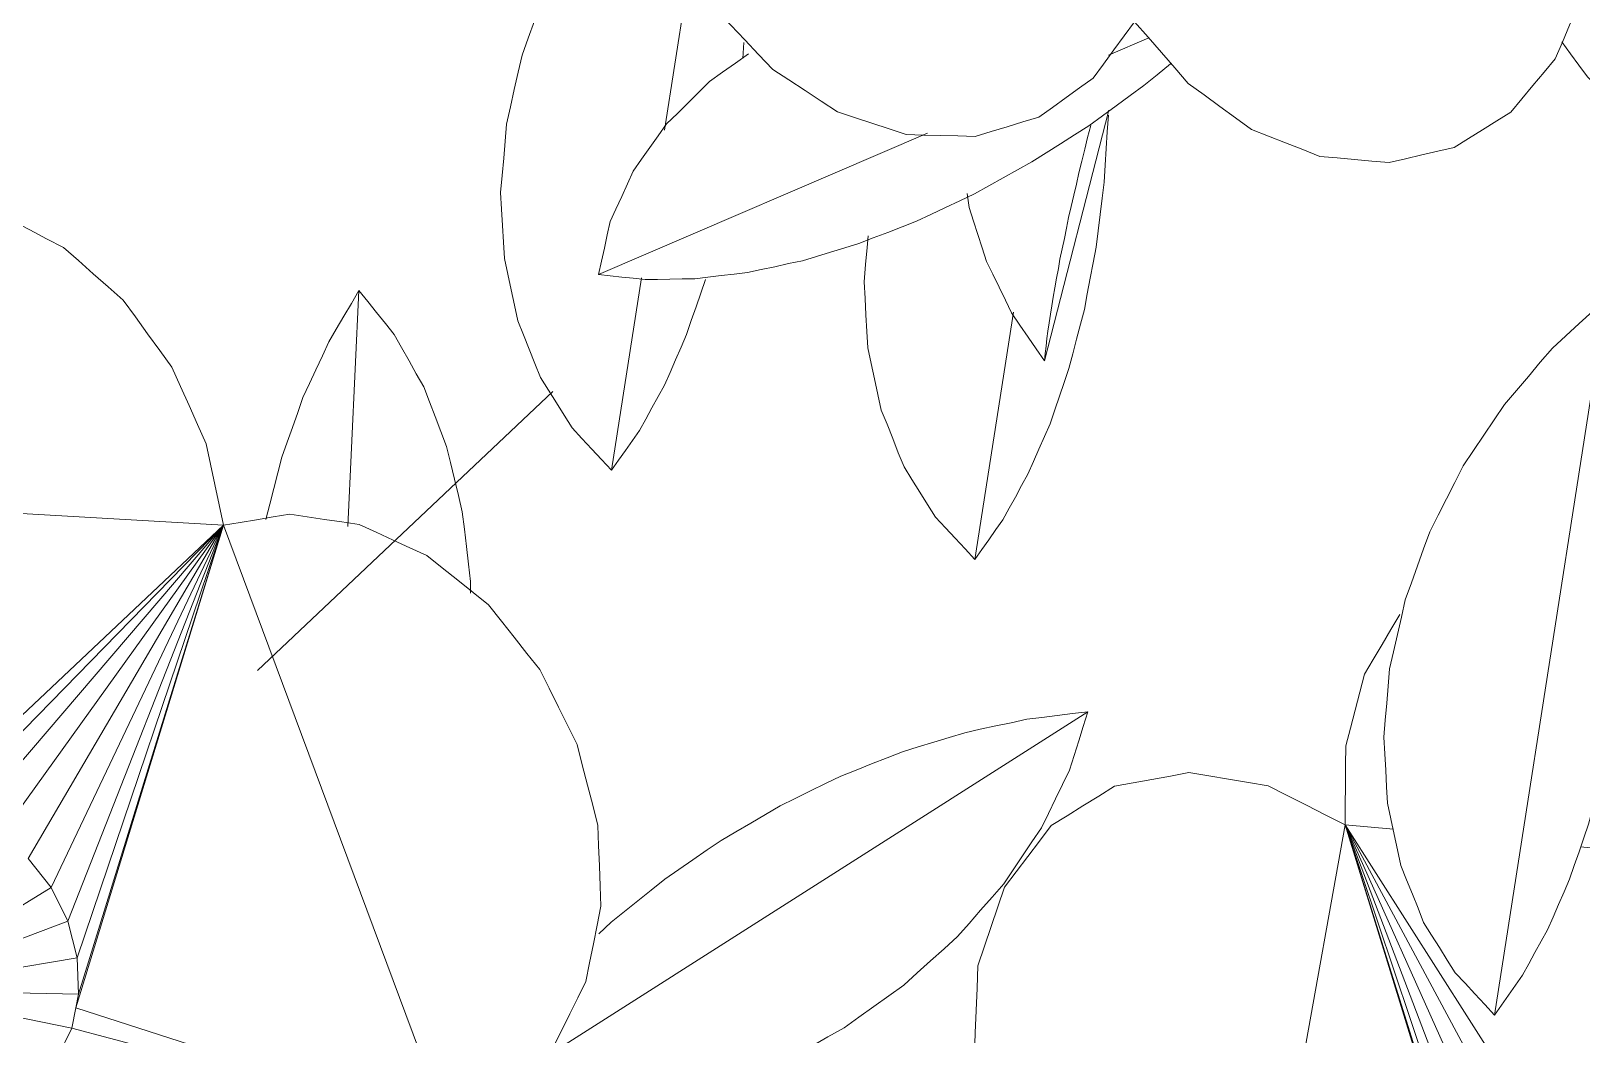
# Model space of a CAD drawing. Header units: metres. Extents: x -18.34 to -13.25, y -25.49 to -16.26.
# Drawn here: x -15.1644 to -15.0517, y -21.0717 to -20.9988 of the extents above; entities that cross this region are included whole.
import ezdxf

# ---------------------------------------------------------------- set-up
doc = ezdxf.new("R2010")
doc.units = ezdxf.units.M
doc.layers.add('Importações nas famílias', color=7, linetype='Continuous', lineweight=5)
doc.layers.add('Vegetação', color=7, linetype='Continuous', lineweight=5)

# ---------------------------------------------------------------- blocks, each defined once
blk = doc.blocks.new('Planta_pergolado_12200 - plantas pergolado_skp_Component_17-V719-Pavimento 02 - Executivo')
at = {"layer": 'Importações nas famílias', "color": 9}
for p, q in [((-0.0676, -0.29298), (-0.0656, -0.31429)), ((-0.08835, -0.31587), (-0.06399, -0.33139)), ((-0.08929, -0.31779), (-0.06399, -0.33139)), ((-0.06399, -0.33139), (-0.10053, -0.3201)), ((-0.06399, -0.33139), (-0.09084, -0.31933)), ((-0.09791, -0.32078), (-0.06399, -0.33139)), ((-0.0953, -0.32088), (-0.06399, -0.33139)), ((-0.06399, -0.33139), (-0.09289, -0.32038)), ((-0.06432, -0.32787), (-0.06399, -0.33139)), ((-0.10539, -0.3388), (-0.06399, -0.33139))]:
    blk.add_line(p, q, dxfattribs=at)
at = {"layer": 'Importações nas famílias', "color": 9, "flags": 128}
for points in [[(-0.05305, -0.32999), (-0.05197, -0.32935), (-0.05088, -0.3287), (-0.04979, -0.32806), (-0.04871, -0.32742)], [(-0.05826, -0.33134), (-0.05696, -0.331), (-0.05566, -0.33066), (-0.05435, -0.33032), (-0.05305, -0.32999)], [(-0.06399, -0.33139), (-0.06256, -0.33138), (-0.06113, -0.33136), (-0.05969, -0.33135), (-0.05826, -0.33134)], [(-0.06116, -0.33699), (-0.06187, -0.33559), (-0.06257, -0.33419), (-0.06328, -0.33279), (-0.06399, -0.33139)], [(-0.0602, -0.34274), (-0.06044, -0.3413), (-0.06068, -0.33986), (-0.06092, -0.33842), (-0.06116, -0.33699)], [(-0.06119, -0.34814), (-0.06094, -0.34679), (-0.0607, -0.34544), (-0.06045, -0.34409), (-0.0602, -0.34274)], [(-0.06405, -0.35275), (-0.06334, -0.35159), (-0.06262, -0.35044), (-0.06191, -0.34929), (-0.06119, -0.34814)], [(-0.06853, -0.35615), (-0.06741, -0.3553), (-0.06629, -0.35445), (-0.06517, -0.3536), (-0.06405, -0.35275)], [(-0.07425, -0.35807), (-0.07282, -0.35759), (-0.07139, -0.35711), (-0.06996, -0.35663), (-0.06853, -0.35615)], [(-0.08072, -0.35833), (-0.07911, -0.35827), (-0.07749, -0.3582), (-0.07587, -0.35813), (-0.07425, -0.35807)]]:
    blk.add_lwpolyline(points, dxfattribs=at)
blk = doc.blocks.new('Planta_pergolado_12200 - plantas pergolado_skp_Component_16-V2034-Pavimento 02 - Executivo')
blk.add_blockref('Planta_pergolado_12200 - plantas pergolado_skp_Component_17-V719-Pavimento 02 - Executivo', (0, 0))
blk = doc.blocks.new('Planta_pergolado_12200 - plantas pergolado_skp_-V3951-Pavimento 02 - Executivo')
at = {"extrusion": (0, 0, -1), "zscale": -1, "rotation": 180}
blk.add_blockref('Planta_pergolado_12200 - plantas pergolado_skp_Component_16-V2034-Pavimento 02 - Executivo', (0, 0), dxfattribs=at)
blk = doc.blocks.new('Planta_pergolado_12200 - plantas pergolado_skp_-V3952-Pavimento 02 - Executivo')
blk.add_blockref('Planta_pergolado_12200 - plantas pergolado_skp_-V3951-Pavimento 02 - Executivo', (0, 0))
blk = doc.blocks.new('Planta_pergolado_12200 - plantas pergolado_skp_-V4061-Pavimento 02 - Executivo')
blk.add_blockref('Planta_pergolado_12200 - plantas pergolado_skp_-V3952-Pavimento 02 - Executivo', (0, 0))
blk = doc.blocks.new('Planta_pergolado_12200 - plantas pergolado_skp_Component_12-V1085-Pavimento 02 - Executivo')
at = {"layer": 'Importações nas famílias', "color": 9}
blk.add_line((-0.01853, -0.29961), (-0.00098, -0.30692), dxfattribs=at)
at = {"layer": 'Importações nas famílias', "color": 9, "flags": 128}
for points in [[(-0.01712, -0.30365), (-0.01747, -0.30264), (-0.01782, -0.30163), (-0.01818, -0.30062), (-0.01853, -0.29961)], [(-0.01853, -0.29961), (-0.01763, -0.29991), (-0.01674, -0.30021), (-0.01584, -0.30051), (-0.01494, -0.30081)], [(-0.01494, -0.30081), (-0.01402, -0.30113), (-0.0131, -0.30146), (-0.01218, -0.30178), (-0.01126, -0.3021)], [(-0.01126, -0.3021), (-0.01033, -0.30244), (-0.0094, -0.30278), (-0.00847, -0.30312), (-0.00754, -0.30345)], [(-0.01513, -0.30741), (-0.01563, -0.30647), (-0.01612, -0.30553), (-0.01662, -0.30459), (-0.01712, -0.30365)], [(-0.00754, -0.30345), (-0.00662, -0.30381), (-0.00569, -0.30416), (-0.00476, -0.30451), (-0.00383, -0.30486)], [(-0.00383, -0.30486), (-0.00291, -0.30522), (-0.00199, -0.30558), (-0.00107, -0.30595)], [(-0.01261, -0.31082), (-0.01324, -0.30997), (-0.01387, -0.30911), (-0.0145, -0.30826), (-0.01513, -0.30741)], [(-0.00963, -0.31378), (-0.01038, -0.31304), (-0.01112, -0.3123), (-0.01187, -0.31156), (-0.01261, -0.31082)], [(-0.0071, -0.31563), (-0.00795, -0.31501), (-0.00879, -0.3144), (-0.00963, -0.31378)]]:
    blk.add_lwpolyline(points, dxfattribs=at)
blk = doc.blocks.new('Planta_pergolado_12200 - plantas pergolado_skp_Component_12-V1086-Pavimento 02 - Executivo')
at = {"layer": 'Importações nas famílias', "color": 9}
for p, q in [((-0.03028, -0.35324), (-0.01206, -0.34857)), ((-0.01812, -0.35885), (-0.01913, -0.3587))]:
    blk.add_line(p, q, dxfattribs=at)
at = {"layer": 'Importações nas famílias', "color": 9, "flags": 128}
for points in [[(-0.01662, -0.35073), (-0.01576, -0.35052), (-0.0149, -0.35031), (-0.01404, -0.3501), (-0.01318, -0.34988)], [(-0.02288, -0.35211), (-0.02213, -0.35195), (-0.02137, -0.35179), (-0.02062, -0.35164), (-0.01986, -0.35148)], [(-0.01986, -0.35148), (-0.01905, -0.35129), (-0.01824, -0.35111), (-0.01743, -0.35092), (-0.01662, -0.35073)], [(-0.02812, -0.35299), (-0.0275, -0.3529), (-0.02688, -0.3528), (-0.02627, -0.35271), (-0.02565, -0.35261)], [(-0.02565, -0.35261), (-0.02496, -0.35249), (-0.02427, -0.35236), (-0.02357, -0.35223), (-0.02288, -0.35211)], [(-0.03028, -0.35324), (-0.02974, -0.35318), (-0.0292, -0.35312), (-0.02866, -0.35306), (-0.02812, -0.35299)], [(-0.02679, -0.35563), (-0.02767, -0.35503), (-0.02854, -0.35443), (-0.02941, -0.35384), (-0.03028, -0.35324)], [(-0.02305, -0.35746), (-0.02398, -0.357), (-0.02492, -0.35654), (-0.02586, -0.35608), (-0.02679, -0.35563)], [(-0.01913, -0.3587), (-0.02011, -0.35839), (-0.02109, -0.35808), (-0.02207, -0.35777), (-0.02305, -0.35746)]]:
    blk.add_lwpolyline(points, dxfattribs=at)
blk = doc.blocks.new('Planta_pergolado_12200 - plantas pergolado_skp_Component_16-V4153-Pavimento 02 - Executivo')
at = {"extrusion": (0, 0, -1), "zscale": -0.9999999999999999, "rotation": 180}
for name in ['Planta_pergolado_12200 - plantas pergolado_skp_Component_12-V1086-Pavimento 02 - Executivo', 'Planta_pergolado_12200 - plantas pergolado_skp_Component_12-V1085-Pavimento 02 - Executivo']:
    blk.add_blockref(name, (0, 0), dxfattribs=at)
blk = doc.blocks.new('Planta_pergolado_12200 - plantas pergolado_skp_Component_12-V4175-Pavimento 02 - Executivo')
at = {"layer": 'Importações nas famílias', "color": 9}
for p, q in [((-0.05578, 0.35009), (-0.08132, 0.39021)), ((-0.07107, 0.38472), (-0.07192, 0.38562))]:
    blk.add_line(p, q, dxfattribs=at)
at = {"layer": 'Importações nas famílias', "color": 9, "flags": 128}
for points in [[(-0.08588, 0.3958), (-0.08596, 0.39483), (-0.08606, 0.39365), (-0.08616, 0.39248)], [(-0.08616, 0.39248), (-0.0861, 0.39124), (-0.08603, 0.39001), (-0.08597, 0.38877), (-0.08591, 0.38754)], [(-0.08591, 0.38754), (-0.08569, 0.38627), (-0.08546, 0.38501), (-0.08524, 0.38375), (-0.08501, 0.38248)], [(-0.06795, 0.38084), (-0.06873, 0.38181), (-0.06951, 0.38278), (-0.07029, 0.38375), (-0.07107, 0.38472)], [(-0.08501, 0.38248), (-0.08463, 0.38122), (-0.08426, 0.37996), (-0.08388, 0.37869), (-0.0835, 0.37743)], [(-0.06512, 0.37673), (-0.06582, 0.37776), (-0.06653, 0.37879), (-0.06724, 0.37981), (-0.06795, 0.38084)], [(-0.0835, 0.37743), (-0.08297, 0.3762), (-0.08244, 0.37496), (-0.08192, 0.37373), (-0.08139, 0.3725)], [(-0.06261, 0.37245), (-0.06324, 0.37352), (-0.06386, 0.37459), (-0.06449, 0.37566), (-0.06512, 0.37673)], [(-0.08139, 0.3725), (-0.08073, 0.37132), (-0.08007, 0.37015), (-0.07941, 0.36898), (-0.07875, 0.3678)], [(-0.06046, 0.36804), (-0.06099, 0.36915), (-0.06153, 0.37025), (-0.06207, 0.37135), (-0.06261, 0.37245)], [(-0.07875, 0.3678), (-0.07797, 0.36672), (-0.07719, 0.36563), (-0.07642, 0.36454), (-0.07564, 0.36346)], [(-0.05868, 0.36355), (-0.05912, 0.36467), (-0.05957, 0.3658), (-0.06001, 0.36692), (-0.06046, 0.36804)], [(-0.07564, 0.36346), (-0.07476, 0.36248), (-0.07388, 0.36151), (-0.073, 0.36053), (-0.07212, 0.35956)], [(-0.0573, 0.35903), (-0.05764, 0.36016), (-0.05799, 0.36129), (-0.05833, 0.36242), (-0.05868, 0.36355)], [(-0.07212, 0.35956), (-0.07116, 0.35872), (-0.0702, 0.35788), (-0.06924, 0.35704), (-0.06828, 0.3562)], [(-0.05632, 0.35452), (-0.05657, 0.35565), (-0.05681, 0.35678), (-0.05705, 0.3579), (-0.0573, 0.35903)], [(-0.06828, 0.3562), (-0.06726, 0.35552), (-0.06625, 0.35483), (-0.06523, 0.35415), (-0.06421, 0.35346)], [(-0.05578, 0.35009), (-0.05591, 0.3512), (-0.05605, 0.35231), (-0.05619, 0.35342), (-0.05632, 0.35452)], [(-0.06421, 0.35346), (-0.06316, 0.35295), (-0.06211, 0.35244), (-0.06106, 0.35192), (-0.06001, 0.35141)], [(-0.06001, 0.35141), (-0.05895, 0.35108), (-0.05789, 0.35075), (-0.05684, 0.35042), (-0.05578, 0.35009)]]:
    blk.add_lwpolyline(points, dxfattribs=at)
blk = doc.blocks.new('Planta_pergolado_12200 - plantas pergolado_skp_Component_12-V1135-Pavimento 02 - Executivo')
at = {"layer": 'Importações nas famílias', "color": 9}
for p, q in [((-0.04715, -0.39495), (-0.0463, -0.39495)), ((-0.02517, -0.40307), (-0.04231, -0.40387))]:
    blk.add_line(p, q, dxfattribs=at)
at = {"layer": 'Importações nas famílias', "color": 9, "flags": 128}
for points in [[(-0.0463, -0.39495), (-0.04504, -0.3951), (-0.04377, -0.39525), (-0.0425, -0.3954), (-0.04124, -0.39555)], [(-0.04124, -0.39555), (-0.04005, -0.39583), (-0.03886, -0.39612), (-0.03767, -0.3964), (-0.03649, -0.39669)], [(-0.03649, -0.39669), (-0.0354, -0.3971), (-0.03432, -0.39752), (-0.03324, -0.39793), (-0.03216, -0.39835)], [(-0.03216, -0.39835), (-0.03121, -0.39889), (-0.03026, -0.39942), (-0.02931, -0.39996), (-0.02836, -0.40049)], [(-0.02836, -0.40049), (-0.02756, -0.40114), (-0.02676, -0.40178), (-0.02597, -0.40242), (-0.02517, -0.40307)], [(-0.02517, -0.40307), (-0.0261, -0.40361), (-0.02703, -0.40416), (-0.02796, -0.40471), (-0.02889, -0.40526)], [(-0.02889, -0.40526), (-0.02991, -0.40572), (-0.03092, -0.40619), (-0.03193, -0.40666), (-0.03294, -0.40713)], [(-0.03294, -0.40713), (-0.03403, -0.40751), (-0.03511, -0.40789), (-0.03619, -0.40827), (-0.03727, -0.40866)], [(-0.03727, -0.40866), (-0.03841, -0.40895), (-0.03955, -0.40924), (-0.0407, -0.40953), (-0.04181, -0.40982)]]:
    blk.add_lwpolyline(points, dxfattribs=at)
blk = doc.blocks.new('Planta_pergolado_12200 - plantas pergolado_skp_Component_17-V4176-Pavimento 02 - Executivo')
at = {"layer": 'Importações nas famílias', "color": 9}
for p, q in [((-0.04221, 0.41291), (-0.03999, 0.45132)), ((-0.07601, 0.4375), (-0.07877, 0.42392)), ((-0.0763, 0.42343), (-0.07601, 0.4375)), ((-0.07601, 0.4375), (-0.07365, 0.42353)), ((-0.06854, 0.42543), (-0.07601, 0.4375)), ((-0.071, 0.42421), (-0.07601, 0.4375)), ((-0.06381, 0.4358), (-0.04221, 0.41291)), ((-0.04221, 0.41291), (-0.06345, 0.43363)), ((-0.04221, 0.41291), (-0.06379, 0.43135)), ((-0.04221, 0.41291), (-0.06481, 0.42913)), ((-0.06643, 0.42711), (-0.06854, 0.42543)), ((-0.04221, 0.41291), (-0.06643, 0.42711)), ((-0.07877, 0.42392), (-0.0809, 0.42498)), ((-0.06854, 0.42543), (-0.071, 0.42421)), ((-0.04221, 0.41291), (-0.06854, 0.42543)), ((-0.07877, 0.42392), (-0.086, 0.39658)), ((-0.07729, 0.42363), (-0.07877, 0.42392)), ((-0.071, 0.42421), (-0.07365, 0.42353)), ((-0.04221, 0.41291), (-0.071, 0.42421)), ((-0.07729, 0.42363), (-0.086, 0.39658)), ((-0.0763, 0.42343), (-0.07729, 0.42363)), ((-0.04221, 0.41291), (-0.07729, 0.42363)), ((-0.07365, 0.42353), (-0.0763, 0.42343)), ((-0.04221, 0.41291), (-0.0763, 0.42343)), ((-0.04221, 0.41291), (-0.07365, 0.42353)), ((-0.04221, 0.41291), (-0.086, 0.39658))]:
    blk.add_line(p, q, dxfattribs=at)
at = {"layer": 'Importações nas famílias', "color": 9, "flags": 128}
for points in [[(-0.0195, 0.42941), (-0.02013, 0.42819), (-0.02076, 0.42697), (-0.0214, 0.42576), (-0.02203, 0.42454)], [(-0.02203, 0.42454), (-0.02299, 0.42345), (-0.02395, 0.42237), (-0.0249, 0.42128), (-0.02586, 0.42019)], [(-0.02586, 0.42019), (-0.02708, 0.41931), (-0.0283, 0.41842), (-0.02951, 0.41754), (-0.03073, 0.41665)], [(-0.03073, 0.41665), (-0.03213, 0.41603), (-0.03352, 0.41541), (-0.03491, 0.41479), (-0.03631, 0.41417)], [(-0.03631, 0.41417), (-0.03778, 0.41385), (-0.03926, 0.41354), (-0.04074, 0.41322), (-0.04221, 0.41291)], [(-0.04221, 0.41291), (-0.04201, 0.4117), (-0.04182, 0.4105), (-0.04162, 0.4093), (-0.04142, 0.40809)], [(-0.04142, 0.40809), (-0.04161, 0.40683), (-0.0418, 0.40557), (-0.04198, 0.40431), (-0.04217, 0.40305)], [(-0.04217, 0.40305), (-0.04273, 0.40181), (-0.0433, 0.40058), (-0.04386, 0.39935), (-0.04442, 0.39812)], [(-0.04442, 0.39812), (-0.04532, 0.397), (-0.04622, 0.39588), (-0.04711, 0.39476), (-0.04801, 0.39364)], [(-0.04801, 0.39364), (-0.04918, 0.39271), (-0.05035, 0.39178), (-0.05153, 0.39085), (-0.0527, 0.38992)], [(-0.07539, 0.38657), (-0.07656, 0.38715), (-0.07774, 0.38774), (-0.07892, 0.38832), (-0.0801, 0.38891)], [(-0.0527, 0.38992), (-0.05406, 0.38924), (-0.05543, 0.38856), (-0.0568, 0.38788), (-0.05816, 0.38721)], [(-0.05816, 0.38721), (-0.05963, 0.38683), (-0.0611, 0.38645), (-0.06256, 0.38607), (-0.06403, 0.38569)], [(-0.06991, 0.38547), (-0.07128, 0.38575), (-0.07265, 0.38602), (-0.07402, 0.3863), (-0.07539, 0.38657)], [(-0.06403, 0.38569), (-0.0655, 0.38564), (-0.06697, 0.38558), (-0.06844, 0.38553), (-0.06991, 0.38547)]]:
    blk.add_lwpolyline(points, dxfattribs=at)
blk = doc.blocks.new('Planta_pergolado_12200 - plantas pergolado_skp_Component_16-V4177-Pavimento 02 - Executivo')
for name in ['Planta_pergolado_12200 - plantas pergolado_skp_Component_17-V4176-Pavimento 02 - Executivo', 'Planta_pergolado_12200 - plantas pergolado_skp_Component_12-V4175-Pavimento 02 - Executivo']:
    blk.add_blockref(name, (0, 0))
at = {"extrusion": (0, 0, -1), "zscale": -1, "rotation": 180}
blk.add_blockref('Planta_pergolado_12200 - plantas pergolado_skp_Component_12-V1135-Pavimento 02 - Executivo', (0, 0), dxfattribs=at)
blk = doc.blocks.new('Planta_pergolado_12200 - plantas pergolado_skp_Component_12-V1150-Pavimento 02 - Executivo')
at = {"layer": 'Importações nas famílias', "color": 9}
for p, q in [((-0.00831, -0.37516), (-0.00714, -0.37508)), ((-0.01352, -0.38085), (-0.00146, -0.37897)), ((-0.03822, -0.3847), (-0.02425, -0.38252))]:
    blk.add_line(p, q, dxfattribs=at)
at = {"layer": 'Importações nas famílias', "color": 9, "flags": 128}
for points in [[(-0.02836, -0.37925), (-0.02735, -0.37891), (-0.02635, -0.37856), (-0.02535, -0.37822), (-0.02435, -0.37788)], [(-0.03203, -0.38086), (-0.03111, -0.38045), (-0.03019, -0.38005), (-0.02927, -0.37965), (-0.02836, -0.37925)], [(-0.03533, -0.38268), (-0.03451, -0.38222), (-0.03368, -0.38177), (-0.03286, -0.38131), (-0.03203, -0.38086)], [(-0.03822, -0.3847), (-0.0375, -0.38419), (-0.03678, -0.38369), (-0.03605, -0.38318), (-0.03533, -0.38268)], [(0.0081, -0.38233), (0.00718, -0.38312), (0.00616, -0.38399)], [(0.00616, -0.38399), (0.00504, -0.38474), (0.00392, -0.38549), (0.0028, -0.38624), (0.00168, -0.38699)], [(-0.03514, -0.38757), (-0.03591, -0.38685), (-0.03668, -0.38614), (-0.03745, -0.38542), (-0.03822, -0.3847)], [(-0.03149, -0.38986), (-0.03241, -0.38929), (-0.03332, -0.38871), (-0.03423, -0.38814), (-0.03514, -0.38757)], [(0.00168, -0.38699), (0.00049, -0.38759), (-0.00071, -0.3882), (-0.0019, -0.3888), (-0.00309, -0.38941)], [(-0.02736, -0.39151), (-0.02839, -0.3911), (-0.02943, -0.39068), (-0.03046, -0.39027), (-0.03149, -0.38986)], [(-0.00309, -0.38941), (-0.00433, -0.38986), (-0.00557, -0.3903), (-0.00681, -0.39075), (-0.00805, -0.3912)], [(-0.02284, -0.39248), (-0.02397, -0.39224), (-0.0251, -0.392), (-0.02623, -0.39175), (-0.02736, -0.39151)], [(-0.00805, -0.3912), (-0.0093, -0.39148), (-0.01056, -0.39177), (-0.01181, -0.39205), (-0.01307, -0.39233)], [(-0.01804, -0.39276), (-0.01924, -0.39269), (-0.02044, -0.39262), (-0.02164, -0.39255), (-0.02284, -0.39248)], [(-0.01307, -0.39233), (-0.01431, -0.39244), (-0.01555, -0.39254), (-0.0168, -0.39265), (-0.01804, -0.39276)]]:
    blk.add_lwpolyline(points, dxfattribs=at)
blk = doc.blocks.new('Planta_pergolado_12200 - plantas pergolado_skp_Component_16-V4183-Pavimento 02 - Executivo')
at = {"extrusion": (0, 0, -1), "zscale": -1, "rotation": 180}
blk.add_blockref('Planta_pergolado_12200 - plantas pergolado_skp_Component_12-V1150-Pavimento 02 - Executivo', (0, 0), dxfattribs=at)
blk = doc.blocks.new('Planta_pergolado_12200 - plantas pergolado_skp_Component_12-V1156-Pavimento 02 - Executivo')
at = {"layer": 'Importações nas famílias', "color": 9}
blk.add_line((-0.04471, -0.35829), (-0.02673, -0.35549), dxfattribs=at)
at = {"layer": 'Importações nas famílias', "color": 9, "flags": 128}
for points in [[(-0.022, -0.34949), (-0.02082, -0.34934), (-0.01964, -0.34919), (-0.01846, -0.34905), (-0.01728, -0.3489)], [(-0.01728, -0.3489), (-0.01606, -0.34882), (-0.01484, -0.34875), (-0.01363, -0.34867), (-0.01241, -0.34859)], [(-0.03084, -0.35146), (-0.02976, -0.35118), (-0.02869, -0.3509), (-0.02761, -0.35062), (-0.02654, -0.35034)], [(-0.02654, -0.35034), (-0.02541, -0.35013), (-0.02427, -0.34991), (-0.02314, -0.3497), (-0.022, -0.34949)], [(-0.03484, -0.35283), (-0.03384, -0.35249), (-0.03284, -0.35215), (-0.03184, -0.35181), (-0.03084, -0.35146)], [(-0.03852, -0.35444), (-0.0376, -0.35404), (-0.03668, -0.35364), (-0.03576, -0.35324), (-0.03484, -0.35283)], [(-0.04182, -0.35626), (-0.04099, -0.35581), (-0.04017, -0.35535), (-0.03934, -0.3549), (-0.03852, -0.35444)], [(-0.04471, -0.35829), (-0.04399, -0.35778), (-0.04327, -0.35728), (-0.04254, -0.35677), (-0.04182, -0.35626)], [(-0.04163, -0.36116), (-0.0424, -0.36044), (-0.04317, -0.35972), (-0.04394, -0.359), (-0.04471, -0.35829)], [(-0.03798, -0.36344), (-0.03889, -0.36287), (-0.03981, -0.3623), (-0.04072, -0.36173), (-0.04163, -0.36116)], [(-0.03385, -0.3651), (-0.03488, -0.36468), (-0.03592, -0.36427), (-0.03695, -0.36386), (-0.03798, -0.36344)], [(-0.02933, -0.36607), (-0.03046, -0.36583), (-0.03159, -0.36558), (-0.03272, -0.36534), (-0.03385, -0.3651)], [(-0.02453, -0.36634), (-0.02573, -0.36628), (-0.02693, -0.36621), (-0.02813, -0.36614), (-0.02933, -0.36607)], [(-0.02118, -0.36605), (-0.02204, -0.36613), (-0.02328, -0.36624), (-0.02453, -0.36634)]]:
    blk.add_lwpolyline(points, dxfattribs=at)
blk = doc.blocks.new('Planta_pergolado_12200 - plantas pergolado_skp_Component_16-V4185-Pavimento 02 - Executivo')
at = {"extrusion": (0, 0, -1), "zscale": -1, "rotation": 180}
blk.add_blockref('Planta_pergolado_12200 - plantas pergolado_skp_Component_12-V1156-Pavimento 02 - Executivo', (0, 0), dxfattribs=at)
blk = doc.blocks.new('Planta_pergolado_12200 - plantas pergolado_skp_Component_12-V1166-Pavimento 02 - Executivo')
at = {"layer": 'Importações nas famílias', "color": 9}
blk.add_line((-0.07782, -0.32052), (-0.02577, -0.31241), dxfattribs=at)
at = {"layer": 'Importações nas famílias', "color": 9, "flags": 128}
for points in [[(-0.05038, -0.31113), (-0.04917, -0.31106), (-0.04795, -0.31098), (-0.04673, -0.3109), (-0.04552, -0.31083)], [(-0.04552, -0.31083), (-0.04428, -0.31082), (-0.04304, -0.31082), (-0.04181, -0.31081), (-0.04057, -0.3108)], [(-0.04057, -0.3108), (-0.03932, -0.31087), (-0.03808, -0.31093), (-0.03684, -0.311), (-0.03559, -0.31106)], [(-0.03559, -0.31106), (-0.03435, -0.3112), (-0.03312, -0.31133), (-0.03188, -0.31147), (-0.03064, -0.3116)], [(-0.05965, -0.31258), (-0.05851, -0.31236), (-0.05738, -0.31215), (-0.05624, -0.31193), (-0.05511, -0.31172)], [(-0.05511, -0.31172), (-0.05393, -0.31157), (-0.05274, -0.31143), (-0.05156, -0.31128), (-0.05038, -0.31113)], [(-0.03064, -0.3116), (-0.02942, -0.3118), (-0.02821, -0.31201), (-0.02699, -0.31221), (-0.02577, -0.31241)], [(-0.06394, -0.3137), (-0.06287, -0.31342), (-0.06179, -0.31314), (-0.06072, -0.31286), (-0.05965, -0.31258)], [(-0.02577, -0.31241), (-0.02667, -0.31339), (-0.02756, -0.31437), (-0.02846, -0.31535), (-0.02936, -0.31632)], [(-0.06795, -0.31507), (-0.06695, -0.31473), (-0.06595, -0.31438), (-0.06494, -0.31404), (-0.06394, -0.3137)], [(-0.07162, -0.31667), (-0.07071, -0.31627), (-0.06979, -0.31587), (-0.06887, -0.31547), (-0.06795, -0.31507)], [(-0.07493, -0.3185), (-0.0741, -0.31804), (-0.07327, -0.31759), (-0.07245, -0.31713), (-0.07162, -0.31667)], [(-0.02936, -0.31632), (-0.03038, -0.3172), (-0.0314, -0.31807), (-0.03242, -0.31894), (-0.03344, -0.31981)], [(-0.07782, -0.32052), (-0.07709, -0.32001), (-0.07637, -0.31951), (-0.07565, -0.319), (-0.07493, -0.3185)], [(-0.03344, -0.31981), (-0.03456, -0.32056), (-0.03568, -0.32131), (-0.03679, -0.32206), (-0.03791, -0.32281)], [(-0.07474, -0.32339), (-0.07551, -0.32267), (-0.07628, -0.32195), (-0.07705, -0.32124), (-0.07782, -0.32052)], [(-0.07109, -0.32568), (-0.072, -0.32511), (-0.07291, -0.32453), (-0.07382, -0.32396), (-0.07474, -0.32339)], [(-0.03791, -0.32281), (-0.03911, -0.32341), (-0.0403, -0.32402), (-0.04149, -0.32462), (-0.04269, -0.32523)], [(-0.06695, -0.32733), (-0.06799, -0.32692), (-0.06902, -0.3265), (-0.07005, -0.32609), (-0.07109, -0.32568)], [(-0.04269, -0.32523), (-0.04393, -0.32568), (-0.04516, -0.32612), (-0.0464, -0.32657), (-0.04764, -0.32702)], [(-0.06243, -0.3283), (-0.06356, -0.32806), (-0.06469, -0.32782), (-0.06582, -0.32757), (-0.06695, -0.32733)], [(-0.04764, -0.32702), (-0.0489, -0.3273), (-0.05015, -0.32758), (-0.05141, -0.32787), (-0.05266, -0.32815)], [(-0.05763, -0.32858), (-0.05883, -0.32851), (-0.06003, -0.32844), (-0.06123, -0.32837), (-0.06243, -0.3283)], [(-0.05266, -0.32815), (-0.05391, -0.32825), (-0.05515, -0.32836), (-0.05639, -0.32847), (-0.05763, -0.32858)]]:
    blk.add_lwpolyline(points, dxfattribs=at)
blk = doc.blocks.new('Planta_pergolado_12200 - plantas pergolado_skp_Component_12-V1152-Pavimento 02 - Executivo')
at = {"layer": 'Importações nas famílias', "color": 9}
for p, q in [((0.03153, -0.41276), (0.03279, -0.40984)), ((0.01559, -0.44983), (0.02587, -0.42593))]:
    blk.add_line(p, q, dxfattribs=at)
at = {"layer": 'Importações nas famílias', "color": 9, "flags": 128}
for points in [[(0.02932, -0.41019), (0.03011, -0.40923), (0.0309, -0.40827)], [(0.0264, -0.4142), (0.02713, -0.4132), (0.02786, -0.4122), (0.02859, -0.4112), (0.02932, -0.41019)], [(0.02377, -0.41833), (0.02443, -0.41729), (0.02509, -0.41626), (0.02574, -0.41523), (0.0264, -0.4142)], [(0.02145, -0.42251), (0.02203, -0.42147), (0.02261, -0.42042), (0.02319, -0.41937), (0.02377, -0.41833)], [(0.01946, -0.42672), (0.01996, -0.42567), (0.02046, -0.42462), (0.02095, -0.42357), (0.02145, -0.42251)], [(0.01784, -0.4309), (0.01825, -0.42986), (0.01865, -0.42881), (0.01906, -0.42777), (0.01946, -0.42672)], [(0.01659, -0.43501), (0.0169, -0.43399), (0.01722, -0.43296), (0.01753, -0.43193), (0.01784, -0.4309)], [(0.01574, -0.439), (0.01595, -0.43801), (0.01616, -0.43701), (0.01638, -0.43601), (0.01659, -0.43501)], [(0.01528, -0.44283), (0.0154, -0.44188), (0.01551, -0.44092), (0.01562, -0.43996), (0.01574, -0.439)], [(0.03163, -0.43894), (0.03096, -0.43988), (0.03029, -0.44082), (0.02962, -0.44176)], [(0.02962, -0.44176), (0.02885, -0.44254), (0.02808, -0.44332), (0.0273, -0.4441), (0.02653, -0.44489)], [(0.01523, -0.44645), (0.01524, -0.44555), (0.01526, -0.44464), (0.01527, -0.44374), (0.01528, -0.44283)], [(0.02653, -0.44489), (0.02568, -0.44549), (0.02482, -0.4461), (0.02397, -0.4467), (0.02311, -0.44731)], [(0.01559, -0.44983), (0.0155, -0.44899), (0.01541, -0.44814), (0.01532, -0.4473), (0.01523, -0.44645)], [(0.02311, -0.44731), (0.02219, -0.44772), (0.02127, -0.44814), (0.02035, -0.44856), (0.01944, -0.44897)], [(0.01944, -0.44897), (0.01847, -0.44919), (0.01751, -0.4494), (0.01655, -0.44962), (0.01559, -0.44983)]]:
    blk.add_lwpolyline(points, dxfattribs=at)
blk = doc.blocks.new('Planta_pergolado_12200 - plantas pergolado_skp_Component_17-V4188-Pavimento 02 - Executivo')
at = {"layer": 'Importações nas famílias', "color": 9, "flags": 128}
for points in [[(-0.00909, 0.37299), (-0.00802, 0.37401), (-0.00695, 0.37502), (-0.00588, 0.37604), (-0.00481, 0.37705)], [(-0.01217, 0.36829), (-0.0114, 0.36947), (-0.01063, 0.37064), (-0.00986, 0.37182), (-0.00909, 0.37299)], [(-0.01383, 0.36328), (-0.01341, 0.36453), (-0.013, 0.36579), (-0.01258, 0.36704), (-0.01217, 0.36829)], [(-0.01396, 0.35828), (-0.01393, 0.35953), (-0.0139, 0.36078), (-0.01386, 0.36203), (-0.01383, 0.36328)], [(-0.01256, 0.35365), (-0.01291, 0.35481), (-0.01326, 0.35596), (-0.01361, 0.35712), (-0.01396, 0.35828)], [(-0.00972, 0.34969), (-0.01043, 0.35068), (-0.01114, 0.35167), (-0.01185, 0.35266), (-0.01256, 0.35365)], [(-0.00563, 0.34669), (-0.00665, 0.34744), (-0.00767, 0.34819), (-0.0087, 0.34894), (-0.00972, 0.34969)], [(-0.01012, 0.34279), (-0.00899, 0.34377), (-0.00787, 0.34474), (-0.00675, 0.34571), (-0.00563, 0.34669)], [(-0.01346, 0.3382), (-0.01262, 0.33935), (-0.01179, 0.34049), (-0.01095, 0.34164), (-0.01012, 0.34279)], [(-0.01541, 0.33322), (-0.01492, 0.33446), (-0.01444, 0.33571), (-0.01395, 0.33695), (-0.01346, 0.3382)], [(-0.01586, 0.32819), (-0.01575, 0.32945), (-0.01564, 0.3307), (-0.01553, 0.33196), (-0.01541, 0.33322)], [(-0.01476, 0.32346), (-0.01504, 0.32464), (-0.01531, 0.32582), (-0.01558, 0.32701), (-0.01586, 0.32819)], [(-0.01219, 0.31934), (-0.01283, 0.32037), (-0.01348, 0.3214), (-0.01412, 0.32243), (-0.01476, 0.32346)], [(-0.00833, 0.31613), (-0.0093, 0.31693), (-0.01026, 0.31774), (-0.01123, 0.31854), (-0.01219, 0.31934)], [(-0.00376, 0.31417), (-0.00466, 0.31456), (-0.00588, 0.31508), (-0.00711, 0.3156), (-0.00833, 0.31613)]]:
    blk.add_lwpolyline(points, dxfattribs=at)
blk = doc.blocks.new('Planta_pergolado_12200 - plantas pergolado_skp_Component_16-V4189-Pavimento 02 - Executivo')
blk.add_blockref('Planta_pergolado_12200 - plantas pergolado_skp_Component_17-V4188-Pavimento 02 - Executivo', (0, 0))
at = {"extrusion": (0, 0, -1), "zscale": -1, "rotation": 180}
for name, p in [('Planta_pergolado_12200 - plantas pergolado_skp_Component_12-V1152-Pavimento 02 - Executivo', (0.03959, -0.06418)), ('Planta_pergolado_12200 - plantas pergolado_skp_Component_12-V1166-Pavimento 02 - Executivo', (0, 0))]:
    blk.add_blockref(name, p, dxfattribs=at)
blk = doc.blocks.new('Planta_pergolado_12200 - plantas pergolado_skp_-V4190-Pavimento 02 - Executivo')
at = {"layer": 'Importações nas famílias', "color": 9}
blk.add_line((-0.03249, 0.38896), (-0.05278, 0.41043), dxfattribs=at)
for name in ['Planta_pergolado_12200 - plantas pergolado_skp_Component_16-V4177-Pavimento 02 - Executivo', 'Planta_pergolado_12200 - plantas pergolado_skp_Component_16-V4183-Pavimento 02 - Executivo', 'Planta_pergolado_12200 - plantas pergolado_skp_Component_16-V4185-Pavimento 02 - Executivo', 'Planta_pergolado_12200 - plantas pergolado_skp_Component_16-V4189-Pavimento 02 - Executivo']:
    blk.add_blockref(name, (0, 0))
blk = doc.blocks.new('Planta_pergolado_12200 - plantas pergolado_skp_-V4191-Pavimento 02 - Executivo')
for name in ['Planta_pergolado_12200 - plantas pergolado_skp_-V4190-Pavimento 02 - Executivo', 'Planta_pergolado_12200 - plantas pergolado_skp_Component_16-V4153-Pavimento 02 - Executivo']:
    blk.add_blockref(name, (0, 0))
blk = doc.blocks.new('Planta_pergolado_12200 - plantas pergolado_skp_-V4293-Pavimento 02 - Executivo')
blk.add_blockref('Planta_pergolado_12200 - plantas pergolado_skp_-V4191-Pavimento 02 - Executivo', (0, 0))
blk = doc.blocks.new('Planta_pergolado_12200 - Planta_pergolado_12200-V4294-Pavimento 02 - Executivo')
for name in ['Planta_pergolado_12200 - plantas pergolado_skp_-V4293-Pavimento 02 - Executivo', 'Planta_pergolado_12200 - plantas pergolado_skp_-V4061-Pavimento 02 - Executivo']:
    blk.add_blockref(name, (0, 0))

msp = doc.modelspace()

# ---------------------------------------------------------------- block references
at = {"layer": 'Vegetação', "color": 9, "rotation": 89.99999999999997}
msp.add_blockref('Planta_pergolado_12200 - Planta_pergolado_12200-V4294-Pavimento 02 - Executivo', (-14.73752, -20.99245), dxfattribs=at)

doc.saveas('drawing.dxf')
